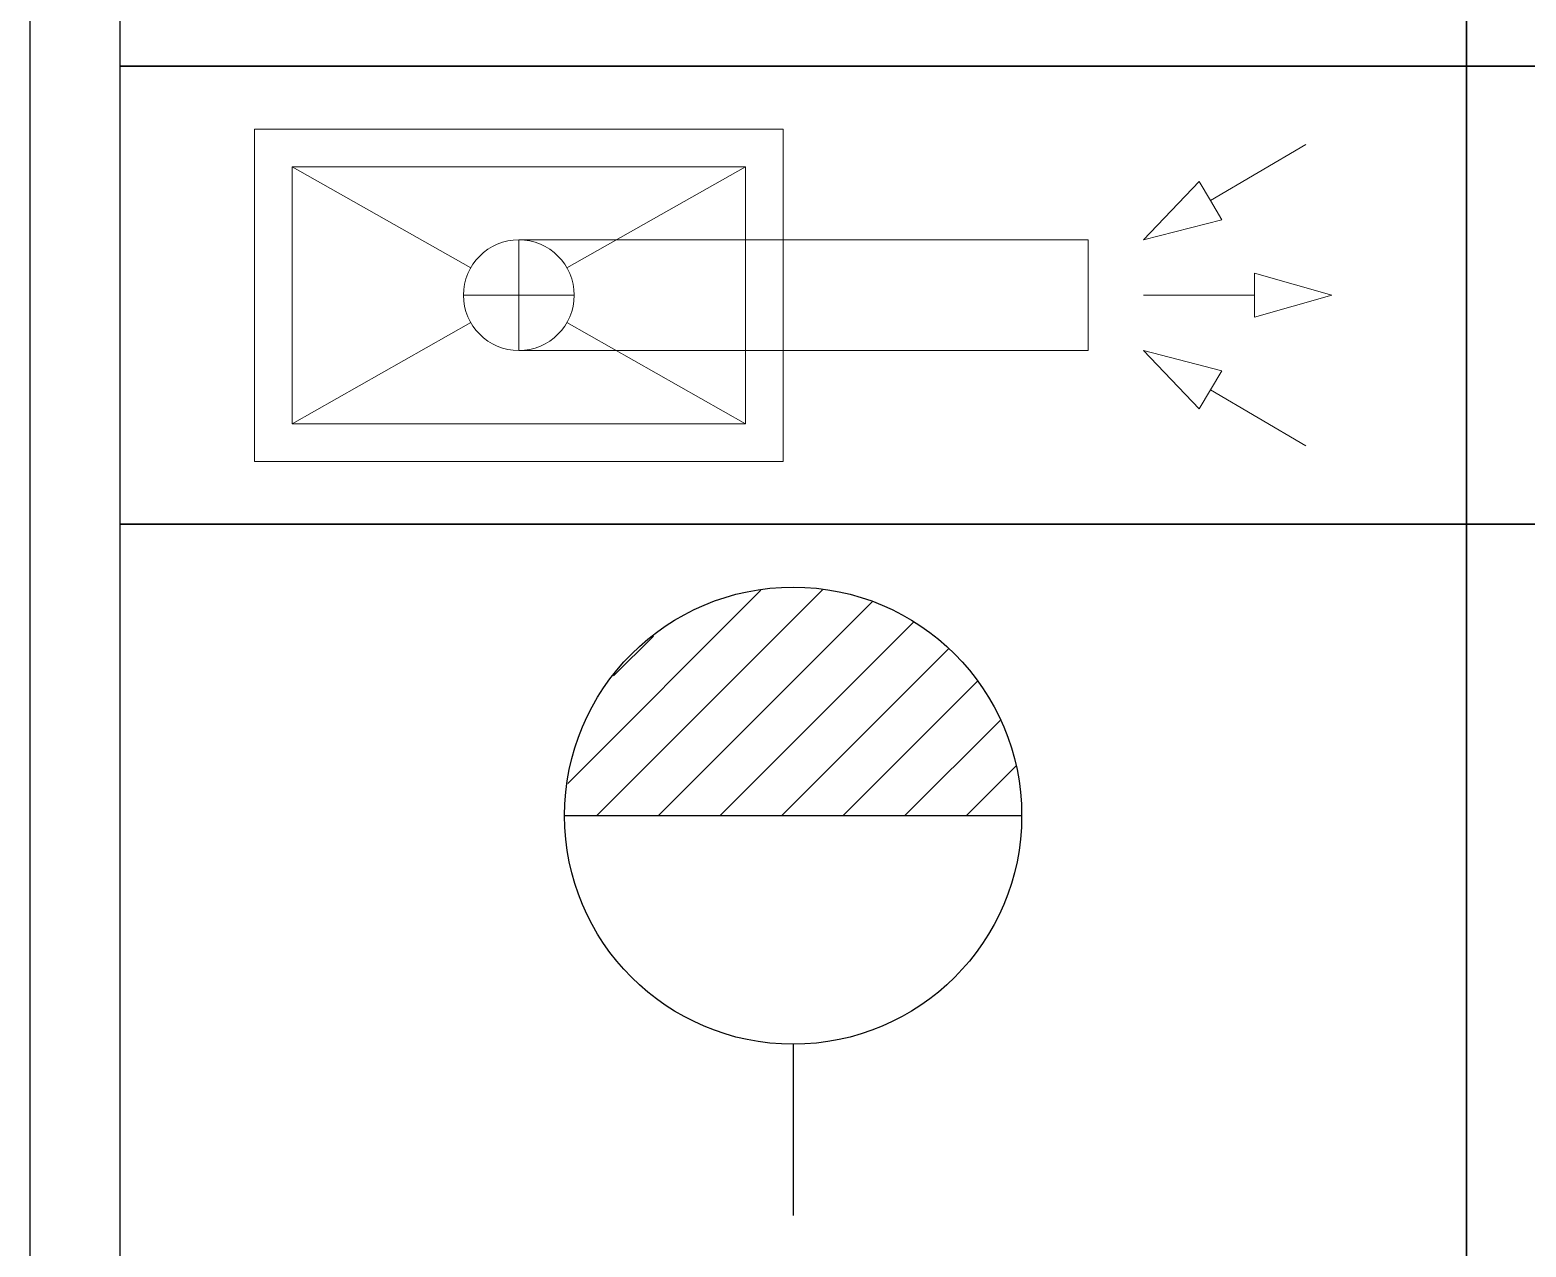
# Model space of a CAD drawing. Header units: centimetres. Extents: x 0 to 3740, y -4063 to 107.
# Drawn here: x 760 to 926.6, y -2180.5 to -2045 of the extents above; entities that cross this region are included whole.
import ezdxf
from ezdxf.enums import TextEntityAlignment as Align

# ---------------------------------------------------------------- set-up
doc = ezdxf.new("R2010")
doc.units = ezdxf.units.CM
for name, color, linetype in [('MTY-TEFRIS', 15, 'Continuous'), ('ROTAS-ISITMA-SEMBOL', 1, 'Continuous'), ('ROTAS-LEJANT-CERCEVE', 7, 'Continuous')]:
    doc.layers.add(name, color=color, linetype=linetype)
doc.styles.add('ROTAS', font='arial.ttf')

# ---------------------------------------------------------------- blocks, each defined once
blk = doc.blocks.new('MTY-KOMBİ')
at = {"layer": 'MTY-TEFRIS', "color": 7, "lineweight": 20, "ltscale": 40}
for p, q in [((94.99, 28.63), (86.37, 23.56)), ((85.36, 25.29), (80.34, 20.02)), ((86.37, 23.56), (85.36, 25.29)), ((86.37, 23.56), (87.39, 21.84)), ((87.39, 21.84), (80.34, 20.02)), ((23.89, 20.02), (75.34, 20.02)), ((75.34, 20.02), (75.34, 10.02)), ((90.34, 15.02), (90.34, 17.02)), ((90.34, 17.02), (97.34, 15.02)), ((80.34, 15.02), (90.34, 15.02)), ((90.34, 15.02), (90.34, 13.02)), ((90.34, 13.02), (97.34, 15.02)), ((23.89, 10.02), (75.34, 10.02)), ((87.39, 8.19), (80.34, 10.02)), ((85.36, 4.74), (80.34, 10.02)), ((86.37, 6.47), (87.39, 8.19)), ((86.37, 6.47), (85.36, 4.74)), ((94.99, 1.4), (86.37, 6.47))]:
    blk.add_line(p, q, dxfattribs=at)
at = {"layer": 'MTY-TEFRIS', "color": 1, "lineweight": 20, "ltscale": 40}
for p, q in [((19.54, 17.48), (3.41, 26.62)), ((44.36, 26.62), (28.24, 17.48)), ((23.89, 20.02), (23.89, 10.02)), ((18.89, 15.02), (28.89, 15.02)), ((19.54, 12.55), (3.41, 3.41)), ((44.36, 3.41), (28.24, 12.55))]:
    blk.add_line(p, q, dxfattribs=at)
at = {"layer": 'MTY-TEFRIS', "color": 7, "lineweight": 20, "ltscale": 40}
blk.add_lwpolyline([(0, 0), (47.77, 0), (47.77, 30.03), (0, 30.03)], close=True, dxfattribs=at)
at = {"layer": 'MTY-TEFRIS', "color": 1, "lineweight": 20, "ltscale": 40}
blk.add_lwpolyline([(3.41, 3.41), (44.36, 3.41), (44.36, 26.62), (3.41, 26.62)], close=True, dxfattribs=at)
at = {"layer": 'MTY-TEFRIS', "color": 7, "lineweight": 20, "ltscale": 40}
blk.add_circle((23.89, 15.02), 5, dxfattribs=at)
blk = doc.blocks.new('ROTAS-GENLESME-KAPALI')
h = blk.add_hatch()
h.set_pattern_fill('ANSI31', scale=1.2)
h.paths.add_polyline_path([(20, 0), (19.62, 3.9), (18.48, 7.65), (16.63, 11.11), (14.14, 14.14), (11.11, 16.63), (7.65, 18.48), (3.9, 19.62), (0, 20), (-3.9, 19.62), (-7.65, 18.48), (-11.11, 16.63), (-14.14, 14.14), (-16.63, 11.11), (-18.48, 7.65), (-19.62, 3.9), (-20, 0)])
for p, q in [((-20, 0), (20, 0)), ((0, -20), (0, -35))]:
    blk.add_line(p, q)
blk.add_circle((0, 0), 20)
at = {"style": 'ROTAS'}
blk.add_attdef('NO', text='', height=6, dxfattribs=at).set_placement((0, 23), align=Align.BOTTOM_CENTER)

msp = doc.modelspace()

# ---------------------------------------------------------------- linework, layer by layer
at = {"layer": 'ROTAS-LEJANT-CERCEVE'}
for points in [[(760, -2887.8), (1460, -2887.8), (1460, -80), (760, -80)], [(770, -2049.02), (920, -2049.02), (920, -1965.02), (770, -1965.02)], [(920, -2049.02), (1340, -2049.02), (1340, -1965.02), (920, -1965.02)], [(770, -2100.04), (920, -2100.04), (920, -2049.02), (770, -2049.02)], [(920, -2100.04), (1340, -2100.04), (1340, -2049.02), (920, -2049.02)], [(770, -2184.04), (920, -2184.04), (920, -2100.04), (770, -2100.04)], [(920, -2184.04), (1340, -2184.04), (1340, -2100.04), (920, -2100.04)]]:
    msp.add_lwpolyline(points, close=True, dxfattribs=at)

# ---------------------------------------------------------------- block references
at = {"layer": 'ROTAS-ISITMA-SEMBOL'}
for name, p, xscale, yscale in [('MTY-KOMBİ', (785, -2093.04), 1.2328164325801287, 1.2328164325801287), ('ROTAS-GENLESME-KAPALI', (845, -2132.49), 1.2727272727272727, 1.2727272727272727)]:
    msp.add_blockref(name, p, dxfattribs=dict(at, xscale=xscale, yscale=yscale))

doc.saveas('drawing.dxf')
